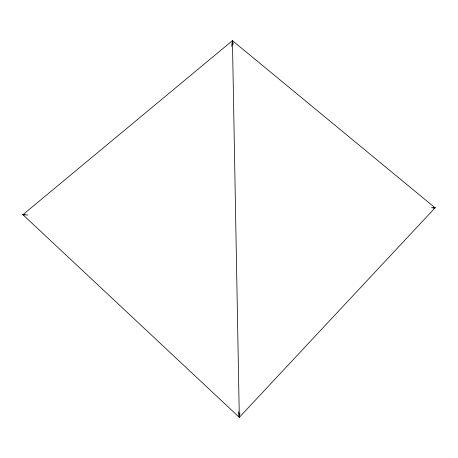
<?xml version="1.0" encoding="UTF-8"?>
<svg xmlns="http://www.w3.org/2000/svg" width="458" height="458" viewBox="0 0 458 458"><rect width="100%" height="100%" fill="white"/><g stroke="black" fill="none" stroke-linecap="round" stroke-linejoin="round"><path stroke-width="0.69" d="M232.424 42.794L232.435 40.653L435.1 207.817L239.311 417.347L22.9 214.688L232.435 40.653L233.214 44.145M232.372 42.079L232.435 40.653L231.628 46.304M238.32 411.713L239.311 417.347L239.9 413.099M433.703 208.127L435.1 207.817L433.692 207.594M24.303 214.413L22.9 214.688L24.303 214.945M25.041 214.596L22.9 214.688L27.886 215.008M432.959 207.795L435.1 207.817L431.533 207.749M239.242 415.921L239.311 417.347L232.435 40.653M239.231 415.206L239.311 417.347"/></g></svg>
